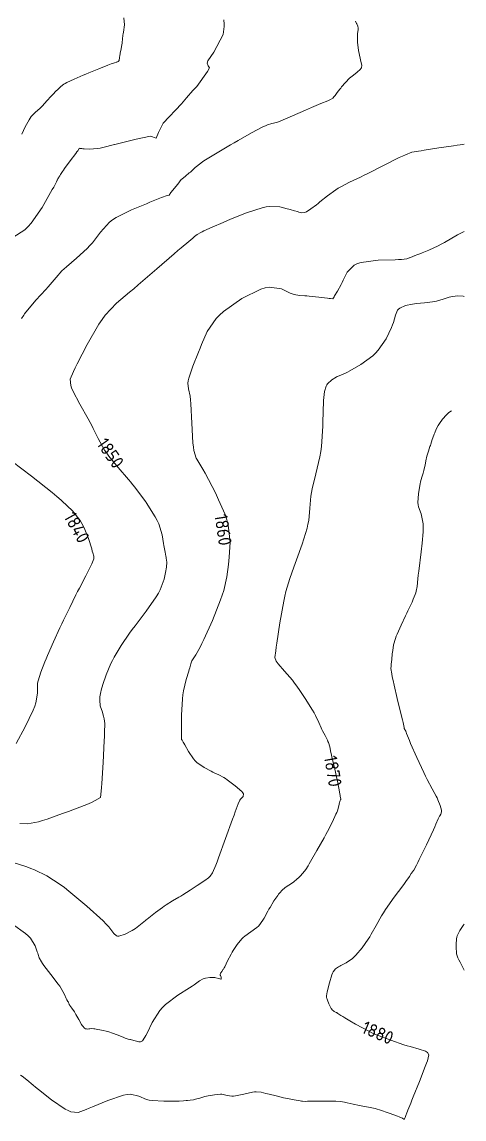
# Model space of a CAD drawing. Header units: millimetres. Extents: x 837477 to 838477, y 1189014 to 1191014.
# Drawn here: x 838348.5 to 838476.5, y 1189767.3 to 1190084.9 of the extents above; entities that cross this region are included whole.
import ezdxf

# ---------------------------------------------------------------- set-up
doc = ezdxf.new("R2010")
doc.units = ezdxf.units.MM
doc.header["$LTSCALE"] = 0.3
doc.layers.add('COTAS 10', color=252, linetype='Continuous', lineweight=9)
doc.styles.get("Standard").update_dxf_attribs({"font": 'isocp2.shx', "bigfont": '@extfont2.shx'})

msp = doc.modelspace()

# ---------------------------------------------------------------- linework, layer by layer
at = {"layer": 'COTAS 10'}
for points in [[(838345.849, 1190022.435), (838349.33, 1190024.737), (838350.253, 1190025.627), (838351.159, 1190026.627), (838354.284, 1190031.152), (838356.756, 1190035.48), (838357.251, 1190036.356), (838357.662, 1190037.091), (838358.462, 1190038.582), (838358.681, 1190039.067), (838358.727, 1190039.168), (838358.765, 1190039.255), (838358.85, 1190039.452), (838358.901, 1190039.56), (838358.918, 1190039.59), (838358.936, 1190039.622), (838359.013, 1190039.74), (838359.086, 1190039.845), (838359.116, 1190039.89), (838359.152, 1190039.947), (838359.182, 1190039.99), (838359.192, 1190040.003), (838359.203, 1190040.015), (838359.252, 1190040.063), (838359.34, 1190040.192), (838359.376, 1190040.255), (838359.418, 1190040.331), (838359.612, 1190040.704), (838360.186, 1190041.589), (838360.467, 1190041.986), (838360.801, 1190042.45), (838362.45, 1190044.676), (838364.06, 1190046.835), (838364.37, 1190047.257), (838364.62, 1190047.602), (838365.036, 1190048.212), (838365.096, 1190048.289), (838365.123, 1190048.297), (838365.154, 1190048.3), (838365.305, 1190048.266), (838365.835, 1190048.196), (838366.106, 1190048.177), (838366.431, 1190048.158), (838368.051, 1190048.091), (838370.359, 1190048.255), (838371.117, 1190048.383), (838371.927, 1190048.545), (838375.284, 1190049.427), (838375.33, 1190049.441), (838381.515, 1190050.965), (838385.667, 1190051.796), (838387.328, 1190051.242), (838388.02, 1190052.904), (838389.404, 1190055.535), (838394.63, 1190061.188), (838396.15, 1190062.941), (838396.736, 1190063.601), (838397.395, 1190064.335), (838397.99, 1190064.99), (838399.084, 1190066.167), (838402.2, 1190070.512), (838402.766, 1190071.551), (838402.388, 1190072.212), (838402.105, 1190072.968), (838402.294, 1190073.629), (838403.993, 1190076.179), (838406.731, 1190081.279), (838407.069, 1190083.523), (838407.046, 1190084.253), (838406.95, 1190085.447)], [(838377.927, 1190086.068), (838378.153, 1190084.079), (838377.822, 1190081.962), (838377.755, 1190081.483), (838377.698, 1190081.052), (838377.579, 1190079.881), (838377.486, 1190078.926), (838377.445, 1190078.63), (838377.398, 1190078.32), (838377.173, 1190077.087), (838376.945, 1190075.88), (838376.895, 1190075.587), (838376.851, 1190075.312), (838376.743, 1190074.466), (838376.632, 1190073.857), (838376.587, 1190073.732), (838376.535, 1190073.625), (838376.296, 1190073.394), (838375.974, 1190073.277), (838375.87, 1190073.243), (838375.758, 1190073.206), (838375.303, 1190073.067), (838374.301, 1190072.709), (838373.846, 1190072.535), (838373.314, 1190072.329), (838370.749, 1190071.314), (838367.784, 1190070.109), (838366.999, 1190069.782), (838366.231, 1190069.458), (838363.588, 1190068.313), (838361.448, 1190067.306), (838360.998, 1190067.069), (838360.609, 1190066.85), (838359.715, 1190066.21), (838359.19, 1190065.676), (838359.033, 1190065.523), (838358.871, 1190065.369), (838358.245, 1190064.797), (838357.453, 1190064.016), (838357.186, 1190063.731), (838356.899, 1190063.415), (838355.692, 1190062.025), (838354.369, 1190060.556), (838354.01, 1190060.19), (838353.653, 1190059.842), (838352.388, 1190058.735), (838351.171, 1190057.479), (838350.844, 1190057.037), (838350.521, 1190056.555), (838349.392, 1190054.474), (838348.415, 1190052.378)], [(838445.104, 1190085.085), (838445.376, 1190084.461), (838445.444, 1190084.304), (838445.507, 1190084.153), (838445.708, 1190083.663), (838445.812, 1190083.065), (838445.815, 1190082.847), (838445.806, 1190082.606), (838445.679, 1190081.545), (838445.603, 1190080.056), (838445.626, 1190079.545), (838445.669, 1190078.991), (838445.983, 1190076.634), (838446.385, 1190074.379), (838446.483, 1190073.889), (838446.575, 1190073.458), (838446.861, 1190072.387), (838446.792, 1190071.641), (838446.66, 1190071.415), (838446.48, 1190071.18), (838445.425, 1190070.262), (838444.086, 1190069.217), (838443.727, 1190068.903), (838443.374, 1190068.579), (838442.141, 1190067.316), (838441.043, 1190066.061), (838440.775, 1190065.741), (838440.523, 1190065.433), (838439.741, 1190064.419), (838439.137, 1190063.609), (838438.998, 1190063.43), (838438.87, 1190063.27), (838438.507, 1190062.854), (838437.806, 1190062.432), (838437.465, 1190062.267), (838437.061, 1190062.082), (838435.071, 1190061.243), (838432.346, 1190060.106), (838431.479, 1190059.734), (838430.563, 1190059.336), (838426.846, 1190057.692), (838423.47, 1190056.25), (838422.769, 1190055.981), (838422.169, 1190055.767), (838420.846, 1190055.464), (838419.542, 1190055.085), (838418.955, 1190054.824), (838418.269, 1190054.496), (838414.972, 1190052.744), (838411.043, 1190050.531), (838409.958, 1190049.911), (838408.875, 1190049.289), (838404.972, 1190047.013), (838401.627, 1190044.958), (838400.896, 1190044.474), (838400.248, 1190044.027), (838398.61, 1190042.718), (838397.527, 1190041.692), (838397.229, 1190041.424), (838396.932, 1190041.162), (838395.865, 1190040.271), (838394.719, 1190039.362), (838394.592, 1190039.262), (838393.634, 1190037.923), (838391.556, 1190035.512), (838391.058, 1190034.764), (838390.559, 1190034.681), (838388.898, 1190034.016), (838385.988, 1190032.936), (838385.491, 1190032.686), (838384.522, 1190032.233), (838380.17, 1190030.445), (838375.736, 1190028.299), (838374.715, 1190027.619), (838373.784, 1190026.903), (838371.17, 1190024.006), (838368.881, 1190020.952), (838368.155, 1190020.136), (838367.389, 1190019.333), (838364.29, 1190016.538), (838361.335, 1190014.025), (838360.659, 1190013.399), (838360.046, 1190012.804), (838358.347, 1190010.907), (838356.661, 1190008.87), (838356.056, 1190008.187), (838355.39, 1190007.453), (838352.488, 1190004.369), (838349.203, 1190000.34), (838348.971, 1190000), (838348.298, 1189999.011)], [(838347.817, 1189852.831), (838350.097, 1189852.744), (838353.208, 1189853.345), (838354.415, 1189853.691), (838355.773, 1189854.115), (838360.241, 1189855.697), (838361.926, 1189856.294), (838367.691, 1189858.553), (838368.803, 1189859.027), (838369.706, 1189859.436), (838371.221, 1189860.364), (838371.422, 1189862.218), (838371.497, 1189863.21), (838371.58, 1189864.411), (838371.95, 1189870.475), (838372.279, 1189876.718), (838372.337, 1189878.03), (838372.38, 1189879.163), (838372.416, 1189881.75), (838372.262, 1189883.158), (838372.187, 1189883.547), (838372.096, 1189883.936), (838371.651, 1189885.338), (838371.22, 1189886.619), (838371.138, 1189886.932), (838371.074, 1189887.227), (838370.977, 1189888.141), (838371.017, 1189888.973), (838371.038, 1189889.217), (838371.063, 1189889.466), (838371.191, 1189890.413), (838371.542, 1189891.842), (838371.709, 1189892.396), (838371.906, 1189893.018), (838372.869, 1189895.834), (838374.235, 1189899.122), (838374.686, 1189900.041), (838375.169, 1189900.964), (838377.175, 1189904.329), (838379.637, 1189907.925), (838380.407, 1189908.994), (838381.215, 1189910.094), (838384.452, 1189914.329), (838387.376, 1189918.445), (838387.987, 1189919.47), (838388.511, 1189920.445), (838389.688, 1189923.552), (838390.168, 1189926.004), (838390.254, 1189926.566), (838390.318, 1189927.077), (838390.38, 1189928.503), (838390.269, 1189929.607), (838390.225, 1189929.916), (838390.175, 1189930.225), (838389.944, 1189931.353), (838389.652, 1189932.818), (838389.562, 1189933.34), (838389.469, 1189933.913), (838389.102, 1189936.401), (838388.129, 1189939.575), (838387.653, 1189940.58), (838387.088, 1189941.639), (838384.398, 1189945.771), (838384.302, 1189945.918), (838381.024, 1189950.271), (838380.149, 1189951.377), (838379.974, 1189951.594), (838379.287, 1189952.439), (838376.293, 1189955.918), (838373.647, 1189959.143), (838373.006, 1189960.046), (838372.404, 1189960.953), (838370.559, 1189964.266), (838369.102, 1189967.175), (838368.772, 1189967.832), (838368.206, 1189968.899), (838367.61, 1189970.001), (838365.201, 1189974.266), (838363.186, 1189978.103), (838362.837, 1189978.935), (838362.58, 1189979.666), (838362.409, 1189981.474), (838363.42, 1189983.709), (838363.908, 1189984.711), (838364.487, 1189985.878), (838367.33, 1189991.474), (838370.726, 1189997.371), (838371.654, 1189998.728), (838372.575, 1189999.966), (838372.607, 1190000), (838375.857, 1190003.439), (838379.623, 1190006.612), (838380.851, 1190007.659), (838382.158, 1190008.78), (838387.546, 1190013.439), (838392.555, 1190017.779), (838393.624, 1190018.699), (838394.555, 1190019.496), (838396.767, 1190021.357), (838397.942, 1190022.304), (838398.219, 1190022.526), (838398.474, 1190022.73), (838399.222, 1190023.321), (838400.25, 1190023.941), (838400.682, 1190024.163), (838401.179, 1190024.408), (838403.508, 1190025.473), (838406.713, 1190026.841), (838407.762, 1190027.276), (838408.881, 1190027.736), (838413.508, 1190029.6), (838418.073, 1190031.102), (838419.154, 1190031.333), (838420.155, 1190031.485), (838423.107, 1190031.363), (838425.239, 1190030.796), (838425.723, 1190030.666), (838426.16, 1190030.547), (838427.356, 1190030.215), (838428.222, 1190029.973), (838428.452, 1190029.911), (838428.678, 1190029.852), (838429.458, 1190029.653), (838430.332, 1190029.71), (838430.617, 1190029.811), (838430.921, 1190029.949), (838432.174, 1190030.755), (838433.746, 1190031.971), (838434.25, 1190032.367), (838434.784, 1190032.789), (838436.965, 1190034.53), (838439.393, 1190036.298), (838440.084, 1190036.737), (838440.782, 1190037.155), (838443.37, 1190038.484), (838446.51, 1190039.963), (838447.556, 1190040.476), (838448.678, 1190041.033), (838453.37, 1190043.42), (838457.762, 1190045.619), (838458.696, 1190046.059), (838459.506, 1190046.426), (838461.413, 1190047.14), (838463.274, 1190047.476), (838464.057, 1190047.604), (838464.955, 1190047.748), (838469.163, 1190048.394), (838473.5, 1190049.044), (838474.479, 1190049.19), (838475.362, 1190049.322), (838476.514, 1190049.491)], [(838345.663, 1189841.621), (838349.894, 1189840.236), (838350.994, 1189839.812), (838352.063, 1189839.37), (838355.663, 1189837.626), (838359.512, 1189835.154), (838360.737, 1189834.252), (838362.032, 1189833.257), (838367.287, 1189828.877), (838371.951, 1189824.632), (838372.874, 1189823.721), (838373.637, 1189822.924), (838375.063, 1189821.001), (838375.801, 1189820.258), (838376.132, 1189820.206), (838376.516, 1189820.22), (838378.359, 1189820.823), (838380.376, 1189821.871), (838380.871, 1189822.166), (838381.339, 1189822.462), (838382.797, 1189823.547), (838384.235, 1189824.749), (838384.434, 1189824.91), (838384.69, 1189825.118), (838385.17, 1189825.504), (838387.109, 1189827.03), (838389.147, 1189828.536), (838389.69, 1189828.91), (838390.224, 1189829.264), (838392.072, 1189830.385), (838393.942, 1189831.48), (838394.489, 1189831.817), (838395.049, 1189832.169), (838397.177, 1189833.565), (838399.174, 1189834.892), (838399.652, 1189835.202), (838400.097, 1189835.486), (838401.432, 1189836.303), (838402.451, 1189837.048), (838402.697, 1189837.286), (838402.927, 1189837.539), (838403.629, 1189838.568), (838404.58, 1189840.77), (838404.967, 1189841.761), (838405.408, 1189842.918), (838407.449, 1189848.475), (838409.461, 1189854.056), (838409.884, 1189855.227), (838410.249, 1189856.236), (838411.084, 1189858.531), (838411.588, 1189859.611), (838411.746, 1189859.855), (838411.911, 1189860.074), (838412.57, 1189860.666), (838412.639, 1189861.407), (838412.433, 1189861.72), (838412.128, 1189862.08), (838410.213, 1189863.77), (838407.938, 1189865.458), (838407.406, 1189865.817), (838406.917, 1189866.129), (838405.508, 1189866.865), (838404.159, 1189867.457), (838403.708, 1189867.679), (838403.223, 1189867.926), (838401.195, 1189869.029), (838399.134, 1189870.514), (838398.63, 1189871.002), (838398.154, 1189871.524), (838396.673, 1189873.689), (838395.601, 1189875.642), (838395.383, 1189876.031), (838395.198, 1189876.353), (838394.817, 1189876.969), (838394.692, 1189877.148), (838394.67, 1189877.195), (838394.653, 1189877.241), (838394.633, 1189877.399), (838394.655, 1189878.539), (838394.663, 1189879.203), (838394.672, 1189880.019), (838394.712, 1189884.227), (838394.935, 1189888.961), (838395.059, 1189890.109), (838395.209, 1189891.186), (838395.979, 1189894.489), (838396.77, 1189896.919), (838396.935, 1189897.446), (838397.076, 1189897.91), (838397.389, 1189899.059), (838397.702, 1189899.899), (838397.843, 1189900.168), (838398.007, 1189900.453), (838398.796, 1189901.612), (838400.108, 1189903.914), (838400.602, 1189904.919), (838401.152, 1189906.082), (838403.612, 1189911.612), (838405.981, 1189917.544), (838406.475, 1189918.961), (838406.898, 1189920.28), (838407.842, 1189924.23), (838408.271, 1189927.779), (838408.37, 1189928.845), (838408.461, 1189929.947), (838408.718, 1189934.23), (838408.192, 1189939.182), (838407.789, 1189940.705), (838407.275, 1189942.296), (838405.389, 1189946.559), (838404.488, 1189948.592), (838401.501, 1189954.219), (838400.86, 1189955.388), (838400.301, 1189956.387), (838399.119, 1189958.322), (838398.954, 1189958.592), (838398.253, 1189960.809), (838398.101, 1189961.818), (838397.967, 1189962.997), (838397.633, 1189968.679), (838397.352, 1189974.348), (838397.251, 1189975.518), (838397.14, 1189976.516), (838396.654, 1189978.679), (838396.522, 1189980.319), (838396.633, 1189980.988), (838396.808, 1189981.749), (838397.976, 1189985.273), (838399.578, 1189989.318), (838400.028, 1189990.409), (838400.48, 1189991.487), (838402.136, 1189995.273), (838404.686, 1189998.981), (838405.692, 1190000), (838405.703, 1190000.011), (838406.855, 1190001.041), (838412.136, 1190004.77), (838417.644, 1190007.477), (838418.939, 1190007.863), (838420.134, 1190008.091), (838423.62, 1190007.602), (838426.141, 1190006.382), (838426.729, 1190006.15), (838427.268, 1190005.962), (838428.816, 1190005.665), (838430.424, 1190005.592), (838431.001, 1190005.546), (838431.636, 1190005.488), (838434.403, 1190005.186), (838436.937, 1190004.883), (838437.424, 1190004.825), (838437.818, 1190004.779), (838438.466, 1190004.705), (838438.515, 1190004.705), (838438.53, 1190004.706), (838438.74, 1190005.056), (838438.868, 1190005.276), (838439.028, 1190005.55), (838439.858, 1190006.986), (838440.911, 1190008.909), (838441.211, 1190009.491), (838441.514, 1190010.095), (838442.638, 1190012.453), (838444.721, 1190014.496), (838445.628, 1190014.901), (838446.679, 1190015.237), (838451.668, 1190015.868), (838456.548, 1190016.049), (838457.529, 1190016.1), (838458.35, 1190016.153), (838459.982, 1190016.347), (838460.568, 1190016.554), (838460.729, 1190016.613), (838460.891, 1190016.674), (838461.474, 1190016.902), (838462.035, 1190017.123), (838462.183, 1190017.18), (838462.328, 1190017.234), (838462.824, 1190017.412), (838463.654, 1190017.726), (838464.01, 1190017.866), (838464.419, 1190018.029), (838466.351, 1190018.81), (838469.013, 1190020.065), (838469.883, 1190020.526), (838470.809, 1190021.036), (838474.636, 1190023.293), (838476.514, 1190024.233)], [(838345.732, 1189823.64), (838349.475, 1189820.955), (838350.247, 1189820.269), (838350.905, 1189819.609), (838352.328, 1189817.437), (838352.911, 1189815.681), (838353.039, 1189815.285), (838353.152, 1189814.926), (838353.442, 1189813.954), (838354.083, 1189812.771), (838354.418, 1189812.279), (838354.821, 1189811.716), (838356.846, 1189809.09), (838358.946, 1189806.331), (838359.397, 1189805.684), (838359.791, 1189805.087), (838360.743, 1189803.352), (838361.251, 1189802.187), (838361.366, 1189801.949), (838361.47, 1189801.747), (838361.75, 1189801.324), (838361.917, 1189801.13), (838361.949, 1189801.073), (838361.974, 1189801.015), (838362.014, 1189800.792), (838362.15, 1189800.429), (838362.236, 1189800.281), (838362.344, 1189800.113), (838362.907, 1189799.338), (838363.644, 1189798.279), (838363.862, 1189797.932), (838364.085, 1189797.562), (838364.939, 1189796.032), (838365.727, 1189794.632), (838365.909, 1189794.344), (838366.075, 1189794.098), (838366.543, 1189793.57), (838366.908, 1189793.381), (838367.009, 1189793.35), (838367.11, 1189793.327), (838367.475, 1189793.322), (838367.863, 1189793.372), (838367.978, 1189793.384), (838368.097, 1189793.396), (838368.556, 1189793.432), (838369.3, 1189793.389), (838369.599, 1189793.35), (838369.938, 1189793.299), (838371.498, 1189793.021), (838373.35, 1189792.573), (838373.873, 1189792.416), (838374.4, 1189792.245), (838376.341, 1189791.508), (838377.984, 1189790.834), (838378.323, 1189790.703), (838378.612, 1189790.597), (838379.238, 1189790.412), (838379.727, 1189790.31), (838379.93, 1189790.255), (838380.162, 1189790.189), (838381.243, 1189789.854), (838382.345, 1189789.608), (838382.59, 1189789.598), (838382.81, 1189789.613), (838383.386, 1189789.874), (838384.066, 1189790.951), (838384.352, 1189791.479), (838384.679, 1189792.107), (838386.209, 1189795.208), (838388.44, 1189798.707), (838389.209, 1189799.586), (838390.043, 1189800.427), (838393.599, 1189803.137), (838396.993, 1189805.262), (838397.724, 1189805.733), (838398.366, 1189806.153), (838399.931, 1189807.245), (838400.972, 1189807.865), (838401.283, 1189807.986), (838401.603, 1189808.086), (838402.845, 1189808.268), (838404.042, 1189808.237), (838404.335, 1189808.203), (838404.611, 1189808.159), (838405.469, 1189807.908), (838406.026, 1189807.773), (838406.111, 1189807.802), (838406.167, 1189807.86), (838406.123, 1189808.309), (838405.936, 1189808.84), (838405.902, 1189808.949), (838405.875, 1189809.042), (838405.844, 1189809.242), (838405.931, 1189809.405), (838405.979, 1189809.474), (838406.037, 1189809.554), (838406.334, 1189809.932), (838406.785, 1189810.636), (838406.817, 1189810.686), (838406.992, 1189811.003), (838407.185, 1189811.368), (838408.035, 1189813.077), (838409.049, 1189815.033), (838409.345, 1189815.552), (838409.649, 1189816.063), (838410.803, 1189817.827), (838412.139, 1189819.412), (838412.557, 1189819.809), (838412.997, 1189820.189), (838414.757, 1189821.41), (838416.499, 1189822.702), (838416.927, 1189823.127), (838417.33, 1189823.58), (838418.59, 1189825.455), (838419.7, 1189827.467), (838420.01, 1189828.005), (838420.321, 1189828.536), (838421.45, 1189830.386), (838422.526, 1189831.977), (838422.803, 1189832.345), (838423.071, 1189832.681), (838423.962, 1189833.633), (838424.548, 1189834.118), (838424.816, 1189834.341), (838425.06, 1189834.524), (838425.308, 1189834.701), (838426.232, 1189835.29), (838427.223, 1189835.967), (838427.513, 1189836.198), (838427.81, 1189836.449), (838428.939, 1189837.517), (838429.923, 1189838.55), (838430.129, 1189838.78), (838430.305, 1189838.984), (838430.701, 1189839.52), (838431.316, 1189840.595), (838431.631, 1189841.14), (838432.009, 1189841.792), (838433.896, 1189845.041), (838435.981, 1189848.703), (838436.484, 1189849.616), (838436.954, 1189850.485), (838438.382, 1189853.261), (838439.406, 1189855.497), (838439.621, 1189856.026), (838439.806, 1189856.516), (838440.228, 1189857.961), (838440.437, 1189858.942), (838440.488, 1189859.14), (838440.537, 1189859.306), (838440.689, 1189859.639), (838440.782, 1189859.802), (838440.793, 1189859.861), (838440.798, 1189859.926), (838440.765, 1189860.21), (838440.654, 1189860.769), (838440.611, 1189861.008), (838440.561, 1189861.283), (838440.335, 1189862.578), (838439.965, 1189864.496), (838439.825, 1189865.163), (838439.668, 1189865.89), (838438.963, 1189869.009), (838438.258, 1189872.061), (838438.101, 1189872.746), (838437.96, 1189873.361), (838437.589, 1189875.004), (838437.222, 1189876.227), (838437.084, 1189876.577), (838437.036, 1189876.691), (838436.93, 1189876.933), (838436.244, 1189878.261), (838435.486, 1189879.673), (838435.287, 1189880.082), (838435.093, 1189880.498), (838434.432, 1189882.066), (838433.446, 1189884.117), (838433.048, 1189884.839), (838432.595, 1189885.626), (838430.506, 1189889.025), (838428.968, 1189891.29), (838428.096, 1189892.573), (838427.44, 1189893.455), (838426.79, 1189894.293), (838424.484, 1189896.959), (838422.671, 1189899.01), (838422.332, 1189899.461), (838422.062, 1189899.861), (838421.677, 1189900.885), (838421.952, 1189902.84), (838422.1, 1189903.828), (838422.278, 1189905.009), (838423.181, 1189910.885), (838424.286, 1189917.195), (838424.592, 1189918.649), (838424.899, 1189919.975), (838426.005, 1189923.709), (838427.234, 1189927.009), (838427.618, 1189928.063), (838428.021, 1189929.178), (838429.634, 1189933.709), (838431.03, 1189938.296), (838431.296, 1189939.446), (838431.511, 1189940.544), (838431.851, 1189944.075), (838432.121, 1189947.55), (838432.292, 1189948.612), (838432.504, 1189949.718), (838433.616, 1189954.075), (838434.755, 1189959.014), (838434.985, 1189960.487), (838435.178, 1189962.006), (838435.563, 1189967.872), (838435.727, 1189973.157), (838435.767, 1189974.032), (838435.779, 1189974.309), (838435.835, 1189975.325), (838436.065, 1189977.872), (838436.544, 1189979.402), (838436.757, 1189979.777), (838437.005, 1189980.131), (838438.193, 1189981.236), (838439.463, 1189982.045), (838439.763, 1189982.212), (838440.042, 1189982.355), (838440.861, 1189982.667), (838442.154, 1189983.225), (838442.73, 1189983.523), (838443.401, 1189983.883), (838446.614, 1189985.702), (838450.065, 1189988.2), (838450.886, 1189988.989), (838451.649, 1189989.819), (838453.917, 1189993.17), (838455.489, 1189996.414), (838455.812, 1189997.178), (838456.087, 1189997.884), (838456.674, 1189999.945), (838456.697, 1190000), (838457.273, 1190001.397), (838457.556, 1190001.718), (838457.888, 1190002.004), (838459.51, 1190002.744), (838461.547, 1190003.184), (838462.141, 1190003.281), (838462.749, 1190003.367), (838465.055, 1190003.586), (838467.335, 1190003.84), (838467.926, 1190003.947), (838468.5, 1190004.07), (838470.43, 1190004.651), (838472.193, 1190005.209), (838472.662, 1190005.318), (838473.123, 1190005.408), (838474.717, 1190005.569), (838476.21, 1190005.481), (838476.514, 1190005.43)], [(838472.9, 1189972.321), (838472.138, 1189971.793), (838471.746, 1189971.466), (838471.38, 1189971.133), (838470.281, 1189969.886), (838469.442, 1189968.657), (838469.24, 1189968.336), (838469.051, 1189968.024), (838468.48, 1189966.963), (838468.006, 1189965.897), (838467.879, 1189965.58), (838467.753, 1189965.254), (838467.313, 1189964), (838466.88, 1189962.675), (838466.759, 1189962.304), (838466.636, 1189961.931), (838466.188, 1189960.571), (838465.765, 1189959.135), (838465.658, 1189958.714), (838465.556, 1189958.284), (838465.223, 1189956.646), (838464.9, 1189955.065), (838464.804, 1189954.671), (838464.705, 1189954.295), (838464.324, 1189953.093), (838463.923, 1189951.7), (838463.812, 1189951.205), (838463.7, 1189950.661), (838463.298, 1189948.298), (838463.169, 1189945.773), (838463.231, 1189945.126), (838463.334, 1189944.503), (838464.057, 1189942.442), (838464.675, 1189939.595), (838464.712, 1189938.476), (838464.691, 1189937.215), (838464.379, 1189934.012), (838464.13, 1189931.464), (838463.371, 1189925.864), (838463.225, 1189924.697), (838463.107, 1189923.695), (838462.912, 1189921.464), (838462.679, 1189920.07), (838462.538, 1189919.597), (838462.362, 1189919.086), (838461.786, 1189917.722), (838461.448, 1189916.923), (838460.269, 1189914.433), (838459.926, 1189913.716), (838459.577, 1189912.986), (838458.258, 1189910.247), (838457.1, 1189907.656), (838456.853, 1189907.02), (838456.637, 1189906.418), (838456.122, 1189904.538), (838455.848, 1189902.888), (838455.785, 1189902.433), (838455.726, 1189901.977), (838455.558, 1189900.336), (838455.437, 1189898.934), (838455.409, 1189898.63), (838455.382, 1189898.363), (838455.304, 1189897.7), (838455.551, 1189896.112), (838455.729, 1189895.261), (838455.955, 1189894.233), (838456.274, 1189892.863), (838457.167, 1189889.033), (838458.397, 1189883.874), (838458.634, 1189882.871), (838458.826, 1189882.053), (838459.146, 1189880.632), (838459.176, 1189880.441), (838459.185, 1189880.396), (838459.195, 1189880.356), (838459.234, 1189880.242), (838459.277, 1189880.15), (838459.29, 1189880.122), (838459.303, 1189880.095), (838459.352, 1189879.989), (838459.409, 1189879.88), (838459.427, 1189879.851), (838459.445, 1189879.821), (838459.522, 1189879.715), (838459.597, 1189879.622), (838459.616, 1189879.6), (838459.633, 1189879.581), (838459.688, 1189879.525), (838459.746, 1189879.394), (838459.765, 1189879.327), (838459.786, 1189879.246), (838459.875, 1189878.844), (838460.387, 1189877.488), (838460.676, 1189876.806), (838461.028, 1189875.991), (838462.829, 1189871.939), (838464.861, 1189867.549), (838465.359, 1189866.521), (838465.828, 1189865.574), (838467.29, 1189862.829), (838468.418, 1189860.745), (838468.678, 1189860.215), (838468.915, 1189859.705), (838469.58, 1189858.032), (838469.93, 1189856.709), (838469.969, 1189856.42), (838469.982, 1189856.164), (838469.819, 1189855.518), (838469.503, 1189855.045), (838469.42, 1189854.898), (838469.338, 1189854.745), (838469.059, 1189854.131), (838468.365, 1189852.582), (838468.022, 1189851.839), (838467.614, 1189850.959), (838465.595, 1189846.645), (838463.545, 1189842.354), (838463.117, 1189841.489), (838462.75, 1189840.763), (838461.927, 1189839.31), (838461.477, 1189838.707), (838461.344, 1189838.517), (838461.209, 1189838.318), (838460.69, 1189837.52), (838459.69, 1189836.073), (838459.25, 1189835.465), (838458.74, 1189834.767), (838456.311, 1189831.498), (838453.742, 1189827.894), (838453.143, 1189826.984), (838452.593, 1189826.113), (838451.016, 1189823.288), (838449.639, 1189820.735), (838449.216, 1189820.036), (838448.774, 1189819.34), (838447.026, 1189816.856), (838445.18, 1189814.692), (838444.676, 1189814.199), (838444.176, 1189813.751), (838442.398, 1189812.516), (838440.853, 1189811.674), (838440.501, 1189811.475), (838440.181, 1189811.291), (838439.297, 1189810.746), (838438.619, 1189809.854), (838438.429, 1189809.451), (838438.238, 1189808.979), (838437.542, 1189806.713), (838436.981, 1189804.453), (838436.876, 1189803.987), (838436.792, 1189803.589), (838436.68, 1189802.801), (838436.67, 1189802.728), (838436.708, 1189802.535), (838436.783, 1189802.16), (838436.848, 1189801.947), (838436.927, 1189801.71), (838437.332, 1189800.653), (838437.795, 1189799.629), (838437.911, 1189799.413), (838438.021, 1189799.225), (838438.372, 1189798.791), (838438.695, 1189798.558), (838438.787, 1189798.497), (838438.881, 1189798.439), (838439.227, 1189798.241), (838439.554, 1189798.062), (838439.634, 1189798.015), (838439.711, 1189797.969), (838439.952, 1189797.812), (838440.864, 1189797.252), (838441.363, 1189796.952), (838441.969, 1189796.589), (838443.431, 1189795.718), (838445.049, 1189794.754), (838448.914, 1189792.666), (838450.015, 1189792.143), (838451.129, 1189791.645), (838455.263, 1189790.044), (838459.099, 1189788.776), (838460.024, 1189788.487), (838460.89, 1189788.224), (838463.523, 1189787.501), (838465.32, 1189786.908), (838465.659, 1189786.728), (838465.928, 1189786.541), (838466.326, 1189785.806), (838465.875, 1189784.152), (838465.608, 1189783.386), (838465.281, 1189782.485), (838463.588, 1189778.118), (838461.807, 1189773.665), (838461.424, 1189772.711), (838461.089, 1189771.877), (838460.273, 1189769.869), (838459.839, 1189768.794), (838459.743, 1189768.548), (838459.658, 1189768.325), (838459.439, 1189767.704), (838459.282, 1189767.347), (838459.235, 1189767.29), (838459.188, 1189767.252), (838459.007, 1189767.262), (838458.844, 1189767.372), (838458.809, 1189767.396), (838458.777, 1189767.417), (838458.695, 1189767.47), (838458.062, 1189767.722), (838457.682, 1189767.868), (838457.214, 1189768.048), (838454.786, 1189768.974), (838452.051, 1189769.941), (838451.39, 1189770.146), (838450.771, 1189770.324), (838448.88, 1189770.741), (838447.209, 1189771.019), (838446.728, 1189771.108), (838446.239, 1189771.204), (838444.407, 1189771.595), (838442.697, 1189771.966), (838442.285, 1189772.048), (838441.9, 1189772.122), (838440.732, 1189772.317), (838439.364, 1189772.42), (838439.129, 1189772.427), (838438.854, 1189772.436), (838438.286, 1189772.446), (838435.757, 1189772.44), (838433.396, 1189772.409), (838432.933, 1189772.405), (838432.553, 1189772.402), (838431.871, 1189772.406), (838431.698, 1189772.424), (838431.541, 1189772.441), (838431.329, 1189772.438), (838431.237, 1189772.432), (838431.129, 1189772.424), (838430.621, 1189772.374), (838429.75, 1189772.397), (838429.414, 1189772.434), (838429.038, 1189772.485), (838427.338, 1189772.78), (838425.329, 1189773.19), (838424.758, 1189773.313), (838424.18, 1189773.441), (838422.042, 1189773.937), (838420.061, 1189774.425), (838419.583, 1189774.547), (838419.136, 1189774.663), (838417.777, 1189775.036), (838416.295, 1189775.16), (838415.771, 1189775.119), (838415.198, 1189775.045), (838412.717, 1189774.506), (838410.275, 1189773.987), (838409.726, 1189773.926), (838409.232, 1189773.901), (838407.911, 1189774.107), (838406.756, 1189774.4), (838406.368, 1189774.429), (838405.951, 1189774.435), (838404.197, 1189774.271), (838402.361, 1189773.94), (838401.893, 1189773.841), (838401.441, 1189773.739), (838399.954, 1189773.347), (838398.694, 1189772.999), (838398.386, 1189772.925), (838398.097, 1189772.861), (838397.198, 1189772.712), (838396.43, 1189772.627), (838396.222, 1189772.603), (838396.016, 1189772.58), (838395.29, 1189772.497), (838393.974, 1189772.43), (838393.396, 1189772.417), (838392.726, 1189772.407), (838389.536, 1189772.391), (838386.126, 1189772.622), (838385.317, 1189772.768), (838384.567, 1189772.949), (838382.346, 1189773.899), (838379.852, 1189774.426), (838378.93, 1189774.34), (838377.907, 1189774.154), (838373.373, 1189772.647), (838368.894, 1189770.797), (838367.904, 1189770.394), (838367.024, 1189770.039), (838364.75, 1189769.155), (838362.617, 1189769.365), (838361.825, 1189769.7), (838360.947, 1189770.155), (838357.047, 1189772.801), (838353.221, 1189775.775), (838352.39, 1189776.438), (838351.657, 1189777.03), (838349.832, 1189778.59), (838348.492, 1189779.698), (838348.066, 1189780.005)], [(838345.651, 1189957.657), (838351.235, 1189953.333), (838357.235, 1189948.623), (838358.591, 1189947.5), (838359.814, 1189946.455), (838360.026, 1189946.257), (838363.127, 1189943.333), (838365.321, 1189940.514), (838365.839, 1189939.66), (838366.317, 1189938.774), (838366.475, 1189938.383), (838367.719, 1189935.306), (838368.654, 1189932.296), (838368.837, 1189931.698), (838368.988, 1189931.203), (838369.259, 1189930.262), (838369.302, 1189929.968), (838369.308, 1189929.88), (838369.312, 1189929.789), (838369.311, 1189929.681), (838369.306, 1189929.436), (838368.928, 1189928.449), (838368.697, 1189927.959), (838368.412, 1189927.374), (838366.926, 1189924.48), (838365.095, 1189920.952), (838364.591, 1189919.969), (838364.089, 1189918.982), (838362.288, 1189915.395), (838360.475, 1189911.667), (838359.965, 1189910.592), (838359.453, 1189909.499), (838357.574, 1189905.395), (838355.852, 1189901.486), (838355.438, 1189900.515), (838355.051, 1189899.592), (838353.881, 1189896.664), (838353.13, 1189894.142), (838353.007, 1189893.475), (838352.921, 1189892.822), (838352.919, 1189890.579), (838352.519, 1189887.771), (838352.182, 1189886.763), (838351.747, 1189885.654), (838349.36, 1189880.813), (838346.735, 1189876.009)], [(838476.514, 1189823.681), (838476.241, 1189823.297), (838475.249, 1189821.808), (838474.549, 1189820.329), (838474.422, 1189819.897), (838474.324, 1189819.455), (838474.21, 1189817.78), (838474.273, 1189816.303), (838474.286, 1189815.987), (838474.298, 1189815.711), (838474.325, 1189815.049), (838474.753, 1189813.925), (838475.018, 1189813.358), (838475.346, 1189812.68), (838476.514, 1189810.38)]]:
    msp.add_lwpolyline(points, dxfattribs=at)

# ---------------------------------------------------------------- texts
at = {"layer": 'COTAS 10', "char_height": 3.8, "attachment_point": 7}
for s, insert, rotation in [('1850', (838369.915, 1189962.689), 304.90994), ('1840', (838360.445, 1189941.62), 299.26496), ('1860', (838404.154, 1189942.069), 278.7474), ('1870', (838435.891, 1189872.093), 279.68864), ('1880', (838446.532, 1189792.319), 336.77013)]:
    msp.add_mtext(s, dxfattribs=dict(at, insert=insert, rotation=rotation))

doc.saveas('drawing.dxf')
